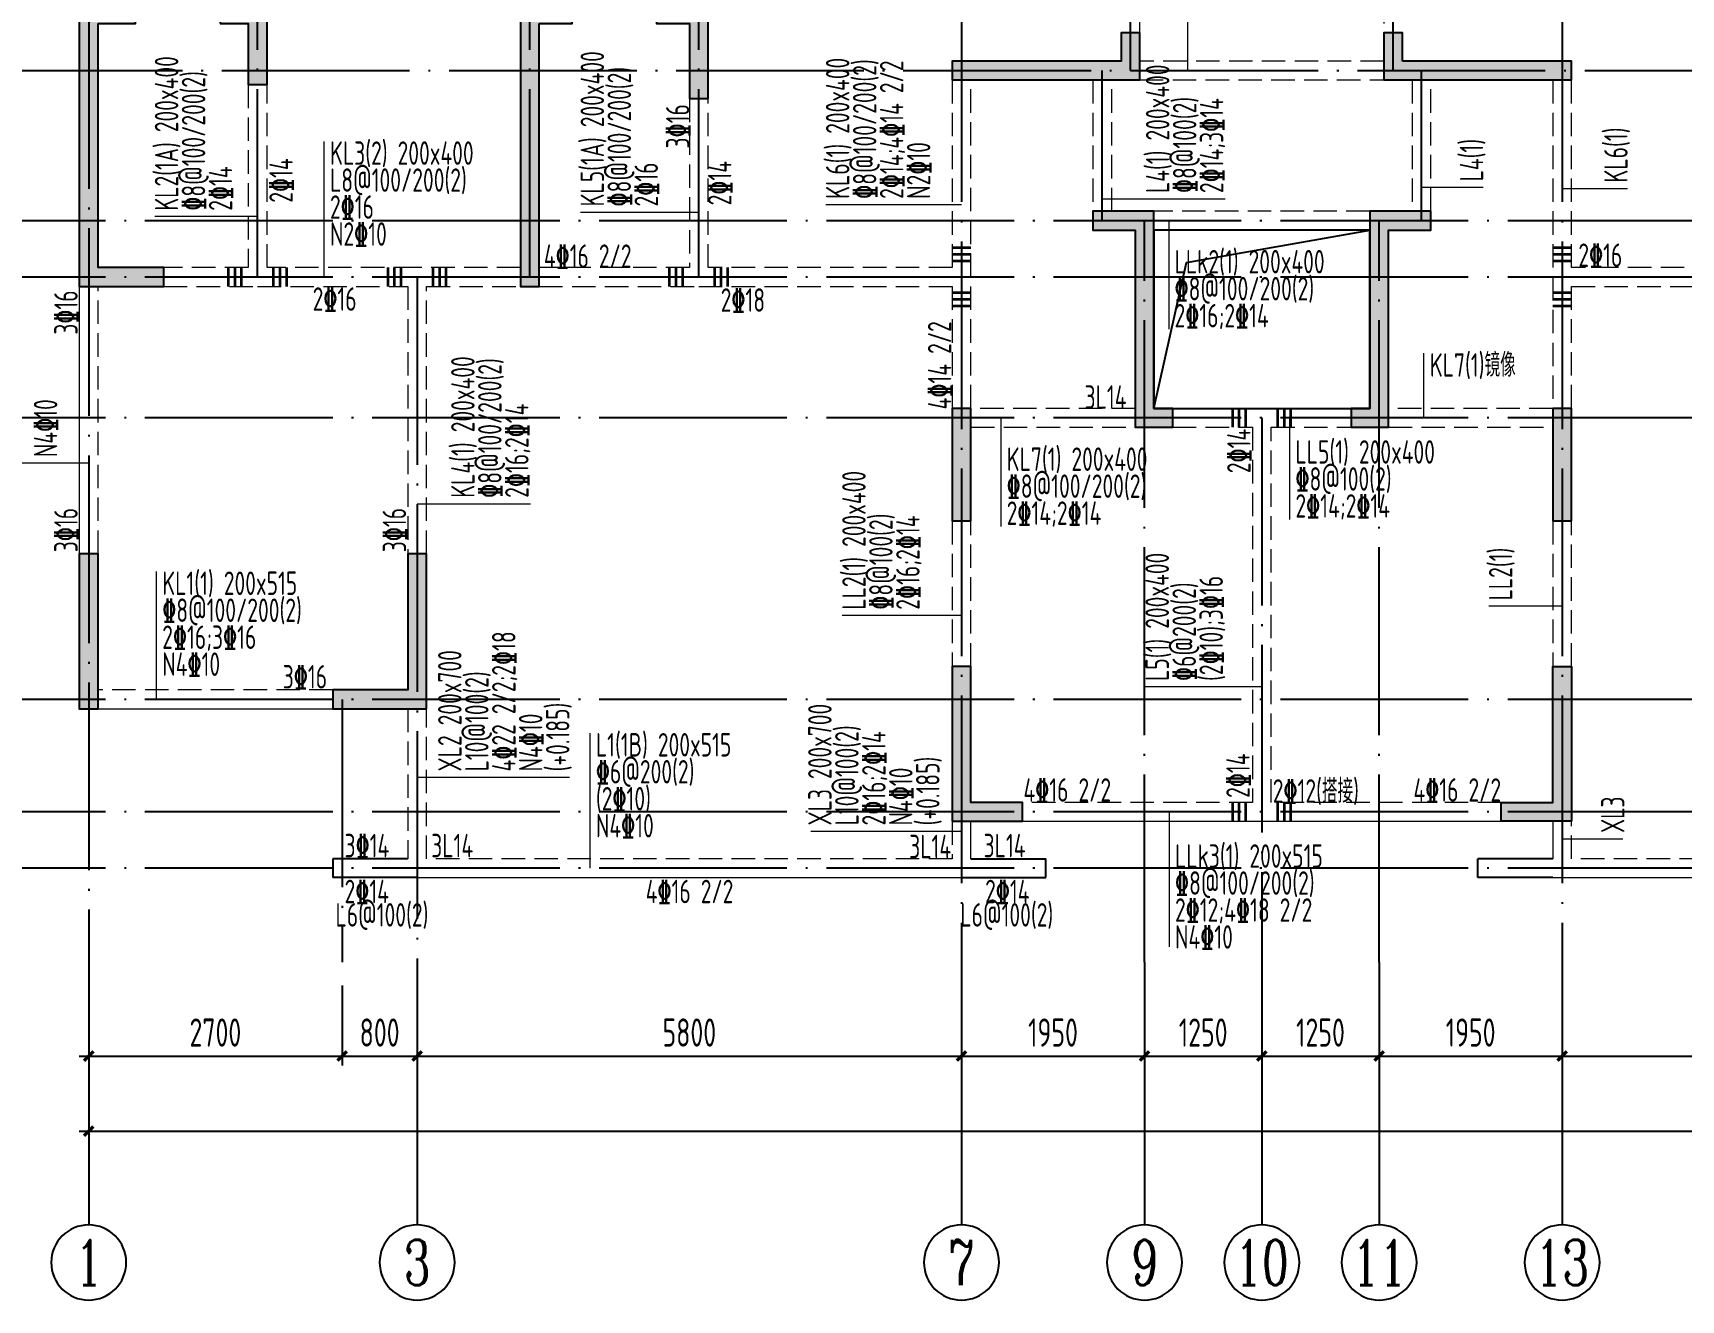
# Model space of a CAD drawing. Extents: x -1712635 to -854203, y -534641 to -21985.
# Drawn here: x -1132477 to -1114917, y -166270 to -152769 of the extents above; entities that cross this region are included whole.
import ezdxf
from ezdxf.enums import TextEntityAlignment as Align

# ---------------------------------------------------------------- set-up
doc = ezdxf.new("R2010")
doc.units = 0
doc.header["$LTSCALE"] = 1000
doc.linetypes.add('DASH', pattern=[0.35, 0.25, -0.1])
doc.linetypes.add('DOTE', pattern=[2.42, 2, -0.2, 0.02, -0.2])
doc.layers.get('0').update_dxf_attribs({"linetype": 'CONTINUOUS'})
doc.layers.get('Defpoints').update_dxf_attribs({"linetype": 'CONTINUOUS'})
for name, color, linetype in [('A-AXIS', 1, 'CONTINUOUS'), ('A-DOTE', 10, 'DOTE'), ('AXIS_NUM', 7, 'CONTINUOUS'), ('BEAM_CON', 4, 'CONTINUOUS'), ('S-D洞口', 4, 'CONTINUOUS'), ('S-L主梁线', 4, 'DASH'), ('S-L梁编号', 6, 'CONTINUOUS'), ('S-L梁配筋', 7, 'CONTINUOUS'), ('S-Q墙填充', 252, 'CONTINUOUS'), ('S-Q墙实线', 6, 'CONTINUOUS'), ('S-Y一般标注', 3, 'CONTINUOUS')]:
    doc.layers.add(name, color=color, linetype=linetype)
doc.layers.add('梁附加箍筋', color=1, linetype='CONTINUOUS', lineweight=35)
doc.styles.add('TSSD_Axis', font='complex.shx', dxfattribs={"width": 0.7, "bigfont": 'hztxt.shx'})
doc.styles.add('TSSD_DIMENSION', font='Tssdeng.shx', dxfattribs={"width": 0.7, "bigfont": 'tssdchn.shx'})
doc.styles.add('TSSD_REIN', font='tssdeng.shx', dxfattribs={"width": 0.7, "height": 300, "bigfont": 'tssdchn.shx'})
doc.dimstyles.new('TSSD_100_100', dxfattribs={"dimtxt": 300, "dimasz": 100, "dimexe": 100, "dimexo": 250, "dimgap": 100, "dimtad": 1, "dimdec": 0, "dimzin": 0, "dimdsep": 46, "dimtxsty": 'TSSD_DIMENSION', "dimblk": 'ARCHTICK', "dimcen": 0, "dimdle": 100, "dimclrt": 7, "dimadec": 0, "dimazin": 0, "dimtfac": 1, "dimtdec": 0, "dimtix": 1, "dimtmove": 2, "dimatfit": 3, "dimldrblk": 'ARCHTICK', "dimfxl": 0, "dimtolj": 1, "dimtzin": 0, "dimarcsym": 0})

# ---------------------------------------------------------------- blocks, each defined once
blk = doc.blocks.new('ts_axno')
at = {"color": 0, "linetype": 'ByBlock', "lineweight": -2}
blk.add_circle((0, 0), 0.5, dxfattribs=at)
at = {"color": 0, "linetype": 'ByBlock', "lineweight": -2, "style": 'TSSD_Axis', "width": 0.7}
blk.add_attdef('A', text='', height=0.6, dxfattribs=at).set_placement((0, 0), align=Align.MIDDLE_CENTER)
blk = doc.blocks.new('_ArchTick')
at = {"color": 0, "const_width": 0.35}
blk.add_lwpolyline([(-0.5, -0.5), (0.5, 0.5)], dxfattribs=at)
blk = doc.blocks.new('*D82')
at = {"layer": 'Defpoints', "color": 0}
for p in [(7300, 3600), (8100, 3600), (8100, 2600)]:
    blk.add_point(p, dxfattribs=at)
at = {"layer": 'S-Y一般标注', "color": 0, "lineweight": -2}
for p, q in [((7300, 3350), (7300, 2500)), ((8100, 3350), (8100, 2500)), ((7200, 2600), (8200, 2600))]:
    blk.add_line(p, q, dxfattribs=at)
at = {"layer": 'S-Y一般标注', "color": 0, "lineweight": -2, "xscale": 100, "yscale": 100, "zscale": 100, "rotation": 180}
blk.add_blockref('_ArchTick', (7300, 2600), dxfattribs=at)
at = {"layer": 'S-Y一般标注', "color": 0, "lineweight": -2, "xscale": 100, "yscale": 100, "zscale": 100}
blk.add_blockref('_ArchTick', (8100, 2600), dxfattribs=at)
at = {"layer": 'S-Y一般标注', "color": 7, "insert": (7700, 2850), "char_height": 300, "attachment_point": 5, "style": 'TSSD_DIMENSION'}
blk.add_mtext('\\A1;800', dxfattribs=at)
blk = doc.blocks.new('*D83')
at = {"layer": 'Defpoints', "color": 0}
for p in [(8100, 3600), (13900, 3600), (13900, 2600)]:
    blk.add_point(p, dxfattribs=at)
at = {"layer": 'S-Y一般标注', "color": 0, "lineweight": -2}
for p, q in [((8100, 3350), (8100, 2500)), ((13900, 3350), (13900, 2500)), ((8000, 2600), (14000, 2600))]:
    blk.add_line(p, q, dxfattribs=at)
at = {"layer": 'S-Y一般标注', "color": 0, "lineweight": -2, "xscale": 100, "yscale": 100, "zscale": 100, "rotation": 180}
blk.add_blockref('_ArchTick', (8100, 2600), dxfattribs=at)
at = {"layer": 'S-Y一般标注', "color": 0, "lineweight": -2, "xscale": 100, "yscale": 100, "zscale": 100}
blk.add_blockref('_ArchTick', (13900, 2600), dxfattribs=at)
at = {"layer": 'S-Y一般标注', "color": 7, "insert": (11000, 2850), "char_height": 300, "attachment_point": 5, "style": 'TSSD_DIMENSION'}
blk.add_mtext('\\A1;5800', dxfattribs=at)
blk = doc.blocks.new('*D84')
at = {"layer": 'Defpoints', "color": 0}
for p in [(18350, 3600), (20300, 3600), (20300, 2600)]:
    blk.add_point(p, dxfattribs=at)
at = {"layer": 'S-Y一般标注', "color": 0, "lineweight": -2}
for p, q in [((18350, 3350), (18350, 2500)), ((20300, 3350), (20300, 2500)), ((18250, 2600), (20400, 2600))]:
    blk.add_line(p, q, dxfattribs=at)
at = {"layer": 'S-Y一般标注', "color": 0, "lineweight": -2, "xscale": 100, "yscale": 100, "zscale": 100, "rotation": 180}
blk.add_blockref('_ArchTick', (18350, 2600), dxfattribs=at)
at = {"layer": 'S-Y一般标注', "color": 0, "lineweight": -2, "xscale": 100, "yscale": 100, "zscale": 100}
blk.add_blockref('_ArchTick', (20300, 2600), dxfattribs=at)
at = {"layer": 'S-Y一般标注', "color": 7, "insert": (19325, 2850), "char_height": 300, "attachment_point": 5, "style": 'TSSD_DIMENSION'}
blk.add_mtext('\\A1;1950', dxfattribs=at)
blk = doc.blocks.new('*D85')
at = {"layer": 'Defpoints', "color": 0}
for p in [(20300, 3600), (26100, 3600), (26100, 2600)]:
    blk.add_point(p, dxfattribs=at)
at = {"layer": 'S-Y一般标注', "color": 0, "lineweight": -2}
for p, q in [((20300, 3350), (20300, 2500)), ((26100, 3350), (26100, 2500)), ((20200, 2600), (26200, 2600))]:
    blk.add_line(p, q, dxfattribs=at)
at = {"layer": 'S-Y一般标注', "color": 0, "lineweight": -2, "xscale": 100, "yscale": 100, "zscale": 100, "rotation": 180}
blk.add_blockref('_ArchTick', (20300, 2600), dxfattribs=at)
at = {"layer": 'S-Y一般标注', "color": 0, "lineweight": -2, "xscale": 100, "yscale": 100, "zscale": 100}
blk.add_blockref('_ArchTick', (26100, 2600), dxfattribs=at)
at = {"layer": 'S-Y一般标注', "color": 7, "insert": (23200, 2850), "char_height": 300, "attachment_point": 5, "style": 'TSSD_DIMENSION'}
blk.add_mtext('\\A1;5800', dxfattribs=at)
blk = doc.blocks.new('*D94')
at = {"layer": 'Defpoints', "color": 0}
for p in [(4600, 3600), (54600, 3600), (54600, 1800)]:
    blk.add_point(p, dxfattribs=at)
at = {"layer": 'S-Y一般标注', "color": 0, "lineweight": -2}
for p, q in [((4600, 3350), (4600, 1700)), ((54600, 3350), (54600, 1700)), ((4500, 1800), (54700, 1800))]:
    blk.add_line(p, q, dxfattribs=at)
at = {"layer": 'S-Y一般标注', "color": 0, "lineweight": -2, "xscale": 100, "yscale": 100, "zscale": 100, "rotation": 180}
blk.add_blockref('_ArchTick', (4600, 1800), dxfattribs=at)
at = {"layer": 'S-Y一般标注', "color": 0, "lineweight": -2, "xscale": 100, "yscale": 100, "zscale": 100}
blk.add_blockref('_ArchTick', (54600, 1800), dxfattribs=at)
at = {"layer": 'S-Y一般标注', "color": 7, "insert": (29600, 2050), "char_height": 300, "attachment_point": 5, "style": 'TSSD_DIMENSION'}
blk.add_mtext('\\A1;50000', dxfattribs=at)
blk = doc.blocks.new('*D95')
at = {"layer": 'Defpoints', "color": 0}
for p in [(13900, 3600), (15850, 3600), (15850, 2600)]:
    blk.add_point(p, dxfattribs=at)
at = {"layer": 'S-Y一般标注', "color": 0, "lineweight": -2}
for p, q in [((13900, 3350), (13900, 2500)), ((15850, 3350), (15850, 2500)), ((13800, 2600), (15950, 2600))]:
    blk.add_line(p, q, dxfattribs=at)
at = {"layer": 'S-Y一般标注', "color": 0, "lineweight": -2, "xscale": 100, "yscale": 100, "zscale": 100, "rotation": 180}
blk.add_blockref('_ArchTick', (13900, 2600), dxfattribs=at)
at = {"layer": 'S-Y一般标注', "color": 0, "lineweight": -2, "xscale": 100, "yscale": 100, "zscale": 100}
blk.add_blockref('_ArchTick', (15850, 2600), dxfattribs=at)
at = {"layer": 'S-Y一般标注', "color": 7, "insert": (14875, 2850), "char_height": 300, "attachment_point": 5, "style": 'TSSD_DIMENSION'}
blk.add_mtext('\\A1;1950', dxfattribs=at)
blk = doc.blocks.new('*D96')
at = {"layer": 'Defpoints', "color": 0}
for p in [(4600, 3600), (7300, 3600), (7300, 2600)]:
    blk.add_point(p, dxfattribs=at)
at = {"layer": 'S-Y一般标注', "color": 0, "lineweight": -2}
for p, q in [((4600, 3350), (4600, 2500)), ((7300, 3350), (7300, 2500)), ((4500, 2600), (7400, 2600))]:
    blk.add_line(p, q, dxfattribs=at)
at = {"layer": 'S-Y一般标注', "color": 0, "lineweight": -2, "xscale": 100, "yscale": 100, "zscale": 100, "rotation": 180}
blk.add_blockref('_ArchTick', (4600, 2600), dxfattribs=at)
at = {"layer": 'S-Y一般标注', "color": 0, "lineweight": -2, "xscale": 100, "yscale": 100, "zscale": 100}
blk.add_blockref('_ArchTick', (7300, 2600), dxfattribs=at)
at = {"layer": 'S-Y一般标注', "color": 7, "insert": (5950, 2850), "char_height": 300, "attachment_point": 5, "style": 'TSSD_DIMENSION'}
blk.add_mtext('\\A1;2700', dxfattribs=at)
blk = doc.blocks.new('*D113')
at = {"layer": 'Defpoints', "color": 0}
for p in [(15850, 3600), (17100, 3600), (17100, 2600)]:
    blk.add_point(p, dxfattribs=at)
at = {"layer": 'S-Y一般标注', "color": 0, "lineweight": -2}
for p, q in [((15850, 3350), (15850, 2500)), ((17100, 3350), (17100, 2500)), ((15750, 2600), (17200, 2600))]:
    blk.add_line(p, q, dxfattribs=at)
at = {"layer": 'S-Y一般标注', "color": 0, "lineweight": -2, "xscale": 100, "yscale": 100, "zscale": 100, "rotation": 180}
blk.add_blockref('_ArchTick', (15850, 2600), dxfattribs=at)
at = {"layer": 'S-Y一般标注', "color": 0, "lineweight": -2, "xscale": 100, "yscale": 100, "zscale": 100}
blk.add_blockref('_ArchTick', (17100, 2600), dxfattribs=at)
at = {"layer": 'S-Y一般标注', "color": 7, "insert": (16475, 2850), "char_height": 300, "attachment_point": 5, "style": 'TSSD_DIMENSION'}
blk.add_mtext('\\A1;1250', dxfattribs=at)
blk = doc.blocks.new('*D114')
at = {"layer": 'Defpoints', "color": 0}
for p in [(17100, 3600), (18350, 3600), (18350, 2600)]:
    blk.add_point(p, dxfattribs=at)
at = {"layer": 'S-Y一般标注', "color": 0, "lineweight": -2}
for p, q in [((17100, 3350), (17100, 2500)), ((18350, 3350), (18350, 2500)), ((17000, 2600), (18450, 2600))]:
    blk.add_line(p, q, dxfattribs=at)
at = {"layer": 'S-Y一般标注', "color": 0, "lineweight": -2, "xscale": 100, "yscale": 100, "zscale": 100, "rotation": 180}
blk.add_blockref('_ArchTick', (17100, 2600), dxfattribs=at)
at = {"layer": 'S-Y一般标注', "color": 0, "lineweight": -2, "xscale": 100, "yscale": 100, "zscale": 100}
blk.add_blockref('_ArchTick', (18350, 2600), dxfattribs=at)
at = {"layer": 'S-Y一般标注', "color": 7, "insert": (17725, 2850), "char_height": 300, "attachment_point": 5, "style": 'TSSD_DIMENSION'}
blk.add_mtext('\\A1;1250', dxfattribs=at)
blk = doc.blocks.new('20210807.15313138')
at = {"layer": 'S-Q墙填充'}
h = blk.add_hatch(color=252, dxfattribs=at)
h.dxf.hatch_style = 1
h.paths.add_polyline_path([(61116, 65940), (61516, 65940), (61516, 66140), (60916, 66140), (60916, 63140), (61816, 63140), (61816, 63340), (61116, 63340)])
h = blk.add_hatch(color=252, dxfattribs=at)
h.dxf.hatch_style = 1
h.paths.add_polyline_path([(62416, 65940), (62716, 65940), (62716, 65290), (62916, 65290), (62916, 66140), (62416, 66140)])
h = blk.add_hatch(color=252, dxfattribs=at)
h.dxf.hatch_style = 1
h.paths.add_polyline_path([(65816, 65940), (66166, 65940), (66166, 66140), (65616, 66140), (65616, 63140), (65816, 63140)])
h = blk.add_hatch(color=252, dxfattribs=at)
h.dxf.hatch_style = 1
h.paths.add_polyline_path([(67616, 66140), (67066, 66140), (67066, 65940), (67416, 65940), (67416, 65140), (67616, 65140)])
h = blk.add_hatch(color=252, dxfattribs=at)
h.dxf.hatch_style = 1
h.paths.add_polyline_path([(72216, 65340), (72216, 65840), (72016, 65840), (72016, 65540), (71816, 65540), (70216, 65540), (70216, 65340), (71816, 65340)])
h = blk.add_hatch(color=252, dxfattribs=at)
h.dxf.hatch_style = 1
h.paths.add_polyline_path([(75016, 65540), (75016, 65840), (74816, 65840), (74816, 65340), (75216, 65340), (76816, 65340), (76816, 65540), (75216, 65540)])
h = blk.add_hatch(color=252, dxfattribs=at)
h.dxf.hatch_style = 1
h.paths.add_polyline_path([(72366, 63940), (71716, 63940), (71716, 63740), (72166, 63740), (72166, 63240), (72166, 61640), (72566, 61640), (72566, 61840), (72366, 61840), (72366, 63240)])
h = blk.add_hatch(color=252, dxfattribs=at)
h.dxf.hatch_style = 1
h.paths.add_polyline_path([(74866, 61640), (74866, 63240), (74866, 63740), (75316, 63740), (75316, 63940), (74666, 63940), (74666, 63240), (74666, 61840), (74466, 61840), (74466, 61640)])
h = blk.add_hatch(color=252, dxfattribs=at)
h.dxf.hatch_style = 1
h.paths.add_polyline_path([(70416, 60640), (70416, 61840), (70216, 61840), (70216, 60640)])
h = blk.add_hatch(color=252, dxfattribs=at)
h.dxf.hatch_style = 1
h.paths.add_polyline_path([(76816, 60640), (76816, 61840), (76616, 61840), (76616, 60640)])
h = blk.add_hatch(color=252, dxfattribs=at)
h.dxf.hatch_style = 1
h.paths.add_polyline_path([(61116, 58640), (61116, 60290), (60916, 60290), (60916, 58640)])
h = blk.add_hatch(color=252, dxfattribs=at)
h.dxf.hatch_style = 1
h.paths.add_polyline_path([(64616, 60290), (64416, 60290), (64416, 58840), (63716, 58840), (63616, 58840), (63616, 58640), (63716, 58640), (64616, 58640)])
h = blk.add_hatch(color=252, dxfattribs=at)
h.dxf.hatch_style = 1
h.paths.add_polyline_path([(70216, 57440), (70966, 57440), (70966, 57640), (70416, 57640), (70416, 59090), (70216, 59090)])
h = blk.add_hatch(color=252, dxfattribs=at)
h.dxf.hatch_style = 1
h.paths.add_polyline_path([(76816, 57440), (76066, 57440), (76066, 57640), (76616, 57640), (76616, 58740), (76616, 59090), (76816, 59090), (76816, 58740)])
at = {"layer": 'BEAM_CON'}
for p, q in [((63616, 57040), (63616, 56840)), ((64416, 57040), (63616, 57040)), ((70416, 57040), (71216, 57040)), ((71216, 56840), (71216, 57040)), ((76616, 57040), (75816, 57040)), ((75816, 56840), (75816, 57040)), ((64516, 56840), (63616, 56840)), ((70316, 56840), (71216, 56840)), ((76616, 56840), (75816, 56840))]:
    blk.add_line(p, q, dxfattribs=at)
at = {"layer": 'S-D洞口', "color": 5}
blk.add_lwpolyline([(72366, 61840), (74666, 61840), (74666, 63740), (72366, 63740), (72366, 61840), (72712, 63393), (74666, 63740)], dxfattribs=at)
at = {"layer": 'S-L主梁线', "linetype": 'DASH', "lineweight": 18}
for p, q in [((72216, 65840), (72216, 66540)), ((74816, 66540), (74816, 65840)), ((74816, 65540), (72216, 65540)), ((70216, 65340), (70216, 63340)), ((70416, 63240), (70416, 65340)), ((71716, 65340), (71716, 63940)), ((71916, 63940), (71916, 65340)), ((72216, 65340), (74816, 65340)), ((75116, 65340), (75116, 63940)), ((75316, 63940), (75316, 65340)), ((76616, 65340), (76616, 63240)), ((76816, 63340), (76816, 65340)), ((62716, 65290), (62716, 63340)), ((62916, 63340), (62916, 65290)), ((67416, 65140), (67416, 63340)), ((67616, 63340), (67616, 65140)), ((74666, 63940), (72366, 63940)), ((62716, 63340), (61816, 63340)), ((64516, 63340), (62916, 63340)), ((65616, 63340), (64516, 63340)), ((67416, 63340), (65816, 63340)), ((70216, 63340), (67616, 63340)), ((70416, 61840), (70416, 63240)), ((76616, 63240), (76616, 61840)), ((79416, 63340), (76816, 63340)), ((61116, 60290), (61116, 63140)), ((61816, 63140), (62816, 63140)), ((62816, 63140), (64416, 63140)), ((64416, 63140), (64416, 60290)), ((64616, 63140), (65616, 63140)), ((64616, 60290), (64616, 63140)), ((65816, 63140), (67516, 63140)), ((67516, 63140), (70216, 63140)), ((70216, 63140), (70216, 61840)), ((76816, 63140), (79516, 63140)), ((76816, 61840), (76816, 63140)), ((72166, 61840), (70416, 61840)), ((76616, 61840), (74866, 61840)), ((70416, 61640), (72166, 61640)), ((72566, 61640), (73416, 61640)), ((73416, 61640), (73416, 57640)), ((73616, 57640), (73616, 61640)), ((73616, 61640), (74466, 61640)), ((74866, 61640), (76616, 61640)), ((70216, 60640), (70216, 59090)), ((70416, 59090), (70416, 60640)), ((76616, 60640), (76616, 59090)), ((76816, 59090), (76816, 60640)), ((63616, 58840), (61116, 58840)), ((64416, 58640), (64416, 57040)), ((64616, 57040), (64616, 58640)), ((73416, 57640), (70966, 57640)), ((76066, 57640), (73616, 57640)), ((70216, 57440), (70216, 57040)), ((76816, 57040), (76816, 57440)), ((70216, 57040), (64616, 57040)), ((82416, 57040), (76816, 57040))]:
    blk.add_line(p, q, dxfattribs=at)
at = {"layer": 'S-L主梁线', "linetype": 'ByBlock', "lineweight": 18}
for p, q in [((72366, 63740), (74666, 63740)), ((60916, 63140), (60916, 60290)), ((73516, 61840), (72566, 61840)), ((74466, 61840), (73516, 61840)), ((61116, 58640), (63616, 58640)), ((70416, 57040), (70416, 57440)), ((70966, 57440), (73516, 57440)), ((73516, 57440), (76066, 57440)), ((76616, 57440), (76616, 57040)), ((64416, 56840), (70416, 56840)), ((76616, 56840), (82616, 56840))]:
    blk.add_line(p, q, dxfattribs=at)
at = {"layer": 'S-Q墙实线'}
for points in [[(61116, 65940), (61516, 65940), (61516, 66140), (60916, 66140), (60916, 63140), (61816, 63140), (61816, 63340), (61116, 63340)], [(62416, 65940), (62716, 65940), (62716, 65290), (62916, 65290), (62916, 66140), (62416, 66140)], [(65816, 65940), (66166, 65940), (66166, 66140), (65616, 66140), (65616, 63140), (65816, 63140)], [(67616, 66140), (67066, 66140), (67066, 65940), (67416, 65940), (67416, 65140), (67616, 65140)], [(72216, 65340), (72216, 65840), (72016, 65840), (72016, 65540), (71816, 65540), (70216, 65540), (70216, 65340), (71816, 65340)], [(75016, 65540), (75016, 65840), (74816, 65840), (74816, 65340), (75216, 65340), (76816, 65340), (76816, 65540), (75216, 65540)], [(72366, 63940), (71716, 63940), (71716, 63740), (72166, 63740), (72166, 63240), (72166, 61640), (72566, 61640), (72566, 61840), (72366, 61840), (72366, 63240)], [(74866, 61640), (74866, 63240), (74866, 63740), (75316, 63740), (75316, 63940), (74666, 63940), (74666, 63240), (74666, 61840), (74466, 61840), (74466, 61640)], [(70416, 60640), (70416, 61840), (70216, 61840), (70216, 60640)], [(76816, 60640), (76816, 61840), (76616, 61840), (76616, 60640)], [(61116, 58640), (61116, 60290), (60916, 60290), (60916, 58640)], [(70216, 57440), (70966, 57440), (70966, 57640), (70416, 57640), (70416, 59090), (70216, 59090)], [(76816, 57440), (76066, 57440), (76066, 57640), (76616, 57640), (76616, 58740), (76616, 59090), (76816, 59090), (76816, 58740)]]:
    blk.add_lwpolyline(points, close=True, dxfattribs=at)
blk.add_lwpolyline([(63716, 58840), (63616, 58840), (63616, 58640), (63716, 58640), (64616, 58640), (64616, 60290), (64416, 60290), (64416, 58840), (63716, 58840)], dxfattribs=at)
blk = doc.blocks.new('20210726.16350016')
at = {"layer": 'A-AXIS'}
for p, q in [((4600, 3600), (4600, 800)), ((8100, 3600), (8100, 800)), ((13900, 3600), (13900, 800)), ((15850, 3600), (15850, 800)), ((17100, 3600), (17100, 800)), ((18350, 3600), (18350, 800)), ((20300, 3600), (20300, 800))]:
    blk.add_line(p, q, dxfattribs=at)
at = {"layer": 'A-DOTE'}
for p, q in [((4600, 21100), (4600, 3600)), ((6400, 10900), (6400, 21100)), ((9300, 10900), (9300, 21100)), ((11100, 10900), (11100, 21100)), ((15700, 13100.3), (15700, 21100)), ((18500, 13100.3), (18500, 21100)), ((13900.2, 13700), (13900, 3600)), ((20299.8, 13700), (20300, 3600)), ((3600, 13100.3), (55600, 13100.3)), ((15400, 11500), (15400, 13100)), ((18800, 11500), (18800, 13100)), ((55600, 11500), (3600, 11500)), ((15850, 3600), (15850, 11500)), ((18350, 3600), (18350, 11500)), ((55600, 10900), (3600, 10900)), ((8100, 10900), (8100, 3600)), ((55600, 9400), (3600, 9400)), ((17100, 9400), (17100, 3600)), ((55600, 6400), (3600, 6400)), ((7300, 6400), (7300, 3600)), ((55600, 5200), (3600, 5200)), ((55600, 4600), (3600, 4600))]:
    blk.add_line(p, q, dxfattribs=at)
at = {"layer": 'A-AXIS'}
ref = blk.add_blockref('ts_axno', (4600, 400), dxfattribs=dict(at, xscale=-800, yscale=800, zscale=800, rotation=180))
ref.add_attrib('1', '1', dxfattribs={"layer": 'AXIS_NUM', "height": 480, "style": 'TSSD_Axis', "width": 0.7}).set_placement((4600, 400), align=Align.MIDDLE_CENTER)
ref = blk.add_blockref('ts_axno', (8100, 400), dxfattribs=dict(at, xscale=-800, yscale=800, zscale=800, rotation=180))
ref.add_attrib('2', '3', dxfattribs={"layer": 'AXIS_NUM', "height": 480, "style": 'TSSD_Axis', "width": 0.7}).set_placement((8100, 400), align=Align.MIDDLE_CENTER)
ref = blk.add_blockref('ts_axno', (13900, 400), dxfattribs=dict(at, xscale=-800, yscale=800, zscale=800, rotation=180))
ref.add_attrib('5', '7', dxfattribs={"layer": 'AXIS_NUM', "height": 480, "style": 'TSSD_Axis', "width": 0.7}).set_placement((13900, 400), align=Align.MIDDLE_CENTER)
ref = blk.add_blockref('ts_axno', (15850, 400), dxfattribs=dict(at, xscale=-800, yscale=800, zscale=800, rotation=180))
ref.add_attrib('19', '9', dxfattribs={"layer": 'AXIS_NUM', "height": 480, "style": 'TSSD_Axis', "width": 0.7}).set_placement((15850, 400), align=Align.MIDDLE_CENTER)
ref = blk.add_blockref('ts_axno', (17100, 400), dxfattribs=dict(at, xscale=-800, yscale=800, zscale=800, rotation=180))
ref.add_attrib('8', '10', dxfattribs={"layer": 'AXIS_NUM', "height": 480, "style": 'TSSD_Axis', "width": 0.7}).set_placement((17100, 400), align=Align.MIDDLE_CENTER)
ref = blk.add_blockref('ts_axno', (18350, 400), dxfattribs=dict(at, xscale=-800, yscale=800, zscale=800, rotation=180))
ref.add_attrib('19', '11', dxfattribs={"layer": 'AXIS_NUM', "height": 480, "style": 'TSSD_Axis', "width": 0.7}).set_placement((18350, 400), align=Align.MIDDLE_CENTER)
ref = blk.add_blockref('ts_axno', (20300, 400), dxfattribs=dict(at, xscale=-800, yscale=800, zscale=800, rotation=180))
ref.add_attrib('8', '13', dxfattribs={"layer": 'AXIS_NUM', "height": 480, "style": 'TSSD_Axis', "width": 0.7}).set_placement((20300, 400), align=Align.MIDDLE_CENTER)
at = {"layer": 'S-Y一般标注'}
for base, p1, p2, picture, middle in [((54600, 1800), (4600, 3600), (54600, 3600), '*D94', (29600, 2050)), ((7300, 2600), (4600, 3600), (7300, 3600), '*D96', (5950, 2850)), ((8100, 2600), (7300, 3600), (8100, 3600), '*D82', (7700, 2850)), ((13900, 2600), (8100, 3600), (13900, 3600), '*D83', (11000, 2850)), ((15850, 2600), (13900, 3600), (15850, 3600), '*D95', (14875, 2850)), ((17100, 2600), (15850, 3600), (17100, 3600), '*D113', (16475, 2850)), ((18350, 2600), (17100, 3600), (18350, 3600), '*D114', (17725, 2850)), ((20300, 2600), (18350, 3600), (20300, 3600), '*D84', (19325, 2850)), ((26100, 2600), (20300, 3600), (26100, 3600), '*D85', (23200, 2850))]:
    dim = blk.add_linear_dim(base=base, p1=p1, p2=p2, dimstyle='TSSD_100_100', dxfattribs=at)
    dim.commit()
    dim.dimension.update_dxf_attribs({"geometry": picture, "text_midpoint": middle})

msp = doc.modelspace()

# ---------------------------------------------------------------- linework, layer by layer
at = {"layer": 'S-L梁编号', "lineweight": 18}
for p, q in [((-1120173.53, -153169.26), (-1120173.53, -151651.09)), ((-1129374.81, -155369.53), (-1129374.81, -153924.24)), ((-1117683.6, -154413.95), (-1117024.24, -154413.95)), ((-1116183.48, -154425.77), (-1115485.69, -154425.77)), ((-1125383.46, -154680.65), (-1126642.14, -154680.65)), ((-1122583.46, -154599.68), (-1124027.74, -154599.68)), ((-1121083.54, -154537.97), (-1119774.14, -154537.97)), ((-1130083.46, -154726.13), (-1131178.74, -154726.13)), ((-1120375.95, -154769.53), (-1120375.95, -155925.5)), ((-1117656.15, -156869.53), (-1117656.15, -156181.72)), ((-1122164.43, -156869.53), (-1122164.43, -158029.5)), ((-1119087.87, -156869.53), (-1119087.87, -157952.58)), ((-1131883.47, -157351.22), (-1133330.12, -157351.22)), ((-1128383.46, -157784.78), (-1127177.38, -157784.78)), ((-1131162.35, -159869.53), (-1131162.35, -158507.2)), ((-1116183.49, -158878.18), (-1116964.34, -158878.18)), ((-1122583.46, -158977.02), (-1123854.69, -158977.02)), ((-1119383.46, -159736.3), (-1120623.05, -159736.3)), ((-1126541.62, -161669.36), (-1126541.62, -160228.41)), ((-1128383.46, -160700.26), (-1126760.57, -160700.26)), ((-1120371.06, -161069.54), (-1120371.06, -162507.16)), ((-1122583.46, -161275.7), (-1124188.71, -161275.7)), ((-1116183.49, -161355.48), (-1115538.43, -161355.48))]:
    msp.add_line(p, q, dxfattribs=at)
at = {"layer": '梁附加箍筋', "lineweight": 35}
for p, q in [((-1122483.47, -155059.53), (-1122683.47, -155059.53)), ((-1122483.47, -155129.53), (-1122683.47, -155129.53)), ((-1122483.47, -155199.53), (-1122683.47, -155199.53)), ((-1116083.48, -155059.53), (-1116283.48, -155059.53)), ((-1116083.48, -155129.53), (-1116283.48, -155129.53)), ((-1116083.48, -155199.53), (-1116283.48, -155199.53)), ((-1130393.46, -155469.53), (-1130393.46, -155269.53)), ((-1130323.46, -155469.53), (-1130323.46, -155269.53)), ((-1130253.46, -155469.53), (-1130253.46, -155269.53)), ((-1129913.46, -155469.53), (-1129913.46, -155269.53)), ((-1129843.46, -155469.53), (-1129843.46, -155269.53)), ((-1129773.46, -155469.53), (-1129773.46, -155269.53)), ((-1128693.46, -155469.53), (-1128693.46, -155269.53)), ((-1128623.46, -155469.53), (-1128623.46, -155269.53)), ((-1128553.46, -155469.53), (-1128553.46, -155269.53)), ((-1128213.46, -155469.53), (-1128213.46, -155269.53)), ((-1128143.46, -155469.53), (-1128143.46, -155269.53)), ((-1128073.46, -155469.53), (-1128073.46, -155269.53)), ((-1125693.46, -155469.53), (-1125693.46, -155269.53)), ((-1125623.46, -155469.53), (-1125623.46, -155269.53)), ((-1125553.46, -155469.53), (-1125553.46, -155269.53)), ((-1125213.46, -155469.53), (-1125213.46, -155269.53)), ((-1125143.46, -155469.53), (-1125143.46, -155269.53)), ((-1125073.46, -155469.53), (-1125073.46, -155269.53)), ((-1122483.47, -155539.53), (-1122683.47, -155539.53)), ((-1116083.48, -155539.53), (-1116283.48, -155539.53)), ((-1122483.47, -155609.53), (-1122683.47, -155609.53)), ((-1122483.47, -155679.53), (-1122683.47, -155679.53)), ((-1116083.48, -155609.53), (-1116283.48, -155609.53)), ((-1116083.48, -155679.53), (-1116283.48, -155679.53)), ((-1119693.46, -156969.53), (-1119693.46, -156769.53)), ((-1119623.46, -156969.53), (-1119623.46, -156769.53)), ((-1119553.46, -156969.53), (-1119553.46, -156769.53)), ((-1119213.46, -156969.53), (-1119213.46, -156769.53)), ((-1119143.46, -156969.53), (-1119143.46, -156769.53)), ((-1119073.46, -156969.53), (-1119073.46, -156769.53)), ((-1119693.46, -161169.54), (-1119693.46, -160969.54)), ((-1119623.46, -161169.54), (-1119623.46, -160969.54)), ((-1119553.46, -161169.54), (-1119553.46, -160969.54)), ((-1119213.46, -161169.54), (-1119213.46, -160969.54)), ((-1119143.46, -161169.54), (-1119143.46, -160969.54)), ((-1119073.46, -161169.54), (-1119073.46, -160969.54))]:
    msp.add_line(p, q, dxfattribs=at)

# ---------------------------------------------------------------- block references
at = {"layer": 'A-DOTE'}
msp.add_blockref('20210726.16350016', (-1136483.47, -166269.57), dxfattribs=at)
at = {"layer": 'S-Q墙填充'}
msp.add_blockref('20210807.15313138', (-1192899.12, -218609.07), dxfattribs=at)

# ---------------------------------------------------------------- texts
at = {"layer": 'S-L梁编号', "color": 6, "style": 'TSSD_REIN', "width": 0.7}
for s, p in [('KL2(1A) 200x400', (-1130928.74, -154663.63)), ('KL5(1A) 200x400', (-1126392.14, -154618.15)), ('KL6(1) 200x400', (-1123777.74, -154537.18)), ('L4(1) 200x400', (-1120368.37, -154475.47)), ('KL6(1)', (-1115485.69, -154363.27)), ('L4(1)', (-1117024.24, -154351.45)), ('KL4(1) 200x400', (-1127771.61, -157722.28)), ('LL2(1) 200x400', (-1123604.69, -158914.52)), ('L5(1) 200x400', (-1120373.05, -159673.8)), ('LL2(1)', (-1116714.34, -158815.68)), ('XL2 200x700', (-1127910.57, -160637.76)), ('XL3 200x700', (-1123967.56, -161213.2)), ('XL3', (-1115519.2, -161292.98))]:
    msp.add_text(s, height=250, rotation=90, dxfattribs=at).set_placement(p)
for s, p in [('KL3(2) 200x400', (-1129312.31, -154174.24)), ('LLk2(1) 200x400', (-1120313.45, -155331.27)), ('KL7(1)镜像', (-1117593.65, -156431.72)), ('KL7(1) 200x400', (-1122101.93, -157435.27)), ('LL5(1) 200x400', (-1119025.37, -157358.35)), ('KL1(1) 200x515', (-1131099.85, -158757.2)), ('L1(1B) 200x515', (-1126479.12, -160478.41)), ('LLk3(1) 200x515', (-1120308.56, -161663.89))]:
    msp.add_text(s, height=250, dxfattribs=at).set_placement(p)
at = {"layer": 'S-L梁配筋', "color": 7, "style": 'TSSD_REIN', "width": 0.7}
for s, p in [('%%1328@100/200(2)', (-1123490.24, -154537.18)), ('%%1328@100/200(2)', (-1130641.24, -154663.63)), ('%%1328@100/200(2)', (-1126104.64, -154618.15)), ('%%1328@100(2)', (-1120080.87, -154475.47)), ('3%%13216', (-1125482.27, -154000)), ('N2%%13210', (-1122915.24, -154537.18)), ('2%%13216', (-1125817.14, -154618.15)), ('2%%13214', (-1130353.74, -154663.63)), ('3%%13216', (-1132001.01, -155983.89)), ('4%%13214 2/2', (-1122691.75, -156779.78)), ('%%1328@100/200(2)', (-1127484.11, -157722.28)), ('N4%%13210', (-1132217.62, -157288.72)), ('2%%13216;2%%13214', (-1127196.61, -157722.28)), ('3%%13216', (-1132001.01, -158301.88)), ('3%%13216', (-1128501.01, -158301.88)), ('%%1328@100(2)', (-1123317.19, -158914.52)), ('(2%%13210);3%%13216', (-1119798.05, -159673.8)), ('%%1326@200(2)', (-1120085.55, -159673.8)), ('4%%13222 2/2;2%%13218', (-1127335.57, -160637.76)), ('L10@100(2)', (-1127623.07, -160637.76)), ('(+0.185)', (-1126760.57, -160637.76)), ('N4%%13210', (-1127048.07, -160637.76)), ('L10@100(2)', (-1123680.06, -161213.2)), ('2%%13216;2%%13214', (-1123392.56, -161213.2)), ('(+0.185)', (-1122817.56, -161213.2)), ('2%%13214', (-1119512.36, -160919.54)), ('N4%%13210', (-1123105.06, -161213.2))]:
    msp.add_text(s, height=250, rotation=90, dxfattribs=at).set_placement(p)
at = {"layer": 'S-L梁配筋', "color": 1, "style": 'TSSD_REIN', "width": 0.7}
for s, p in [('2%%13214;4%%13214 2/2', (-1123202.74, -154537.18)), ('2%%13214;3%%13214', (-1119793.37, -154475.47)), ('2%%13216;2%%13214', (-1123029.69, -158914.52))]:
    msp.add_text(s, height=250, rotation=90, dxfattribs=at).set_placement(p)
at = {"layer": 'S-L梁配筋', "color": 7, "style": 'TSSD_REIN', "width": 0.7}
for p in [(-1129708.63, -154341.2), (-1125035.05, -154369.53)]:
    msp.add_text('2%%13214', height=250, rotation=90, dxfattribs=at).set_placement(p, align=Align.CENTER)
for s, p in [('L8@100/200(2)', (-1129312.31, -154461.74)), ('2%%13216', (-1129312.31, -154749.24)), ('N2%%13210', (-1129312.31, -155036.74)), ('4%%13216 2/2', (-1127033.46, -155272.09)), ('%%1328@100/200(2)', (-1120313.45, -155618.77)), ('2%%13216', (-1129496.79, -155729.31)), ('2%%13218', (-1125149.33, -155739.58)), ('3L14', (-1121271.99, -156773.33)), ('%%1328@100/200(2)', (-1122101.93, -157722.77)), ('%%1328@100(2)', (-1119025.37, -157645.85)), ('2%%13214;2%%13214', (-1119025.37, -157933.35)), ('2%%13214;2%%13214', (-1122101.93, -158010.27)), ('%%1328@100/200(2)', (-1131099.85, -159044.7)), ('2%%13216;3%%13216', (-1131099.85, -159332.2)), ('N4%%13210', (-1131099.85, -159619.7)), ('3%%13216', (-1129815.42, -159753.71)), ('%%1326@200(2)', (-1126479.12, -160765.91)), ('(2%%13210)', (-1126479.12, -161053.41)), ('4%%13216 2/2', (-1121923.45, -160959.64)), ('2%%13212(搭接)', (-1119266.95, -160970.46)), ('N4%%13210', (-1126479.12, -161340.91)), ('3%%13214', (-1129156.95, -161552.5)), ('3L14', (-1128233.46, -161552.5)), ('3L14', (-1122347.81, -161552.5)), ('%%1328@100/200(2)', (-1120308.56, -161951.39)), ('2%%13214', (-1129156.95, -162041.36)), ('4%%13216 2/2', (-1125948.32, -162041.36)), ('2%%13214', (-1122332.03, -162041.36)), ('N4%%13210', (-1120308.56, -162526.39))]:
    msp.add_text(s, height=250, dxfattribs=at).set_placement(p)
for s, p in [('2%%13216', (-1115542.25, -155261.9)), ('3L14', (-1122693.78, -161561.9))]:
    msp.add_text(s, height=250, dxfattribs=at).set_placement(p, align=Align.RIGHT)
at = {"layer": 'S-L梁配筋', "color": 1, "style": 'TSSD_REIN', "width": 0.7}
for s, p in [('2%%13216;2%%13214', (-1120313.45, -155906.27)), ('2%%13212;4%%13218 2/2', (-1120308.56, -162238.89))]:
    msp.add_text(s, height=250, dxfattribs=at).set_placement(p)
at = {"layer": 'S-L梁配筋', "color": 7, "style": 'TSSD_REIN', "width": 0.7}
for s, rotation, p in [('2%%13214', 90, (-1119503.22, -156986.73)), ('4%%13216 2/2', 360, (-1116833.51, -160959.64))]:
    msp.add_text(s, height=250, rotation=rotation, dxfattribs=at).set_placement(p, align=Align.RIGHT)
for p in [(-1128758.47, -162040.52), (-1122100.96, -162040.52)]:
    msp.add_text('L6@100(2)', height=250, dxfattribs=at).set_placement(p, align=Align.TOP_CENTER)

doc.saveas('drawing.dxf')
